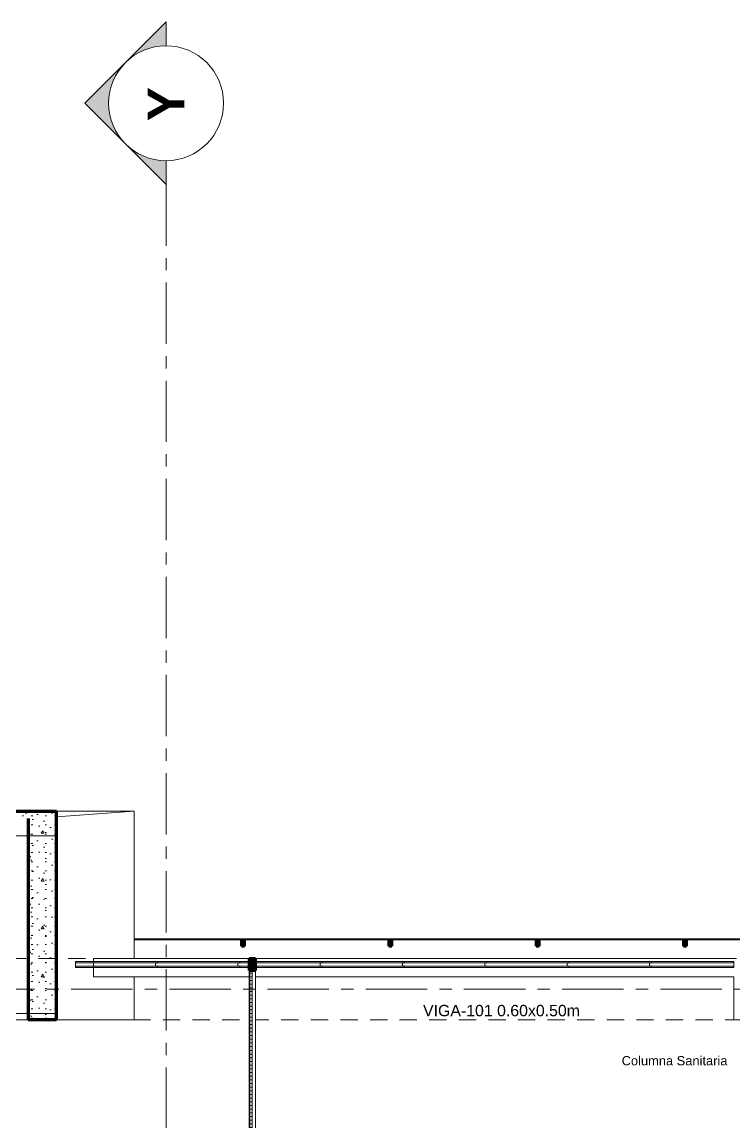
# Model space of a CAD drawing. Header units: inches. Extents: x -38 to 5698, y -33 to 92.
# Drawn here: x 315.37 to 321.17, y 38.57 to 47.54 of the extents above; entities that cross this region are included whole.
import ezdxf

# ---------------------------------------------------------------- set-up
doc = ezdxf.new("R2010")
doc.units = ezdxf.units.IN
doc.header["$MEASUREMENT"] = 0
doc.set_wipeout_variables(frame=1)
for name, pattern in [('Hidden Line', [0.195611, 0.141111, -0.0545]), ('Línea Oculta', [0.195611, 0.141111, -0.0545]), ('Punto & Raya', [0.65, 0.5, -0.075, 0, -0.075]), ('Wipeout_Contour', [1, 0, -1])]:
    doc.linetypes.add(name, pattern=pattern)
for name, color, linetype in [('02 _ ARQ _ ALB _ Ejes Generales', 7, 'Continuous'), ('02 _ ARQ _ ZON _ Espacio.3D', 7, 'Continuous'), ('08 _ STR _ EXT _ 08 Placas Inclinadas', 7, 'Continuous'), ('08 _ STR _ EXT _ 09 Vigas', 7, 'Continuous'), ('Acabado - Muros', 7, 'Continuous'), ('Estructura - 04 MURO', 7, 'Continuous'), ('Interior - Escaleras & Barandillas', 7, 'Continuous'), ('Marcador - Secciones', 251, 'Continuous'), ('Notas - Etiquetas', 251, 'Continuous')]:
    doc.layers.add(name, color=color, linetype=linetype)
doc.styles.add('Estilo_Generado_1', font='swisseb.ttf')
doc.styles.add('Estilo_Generado_4', font='swisse.ttf')
pattern_1 = [(0, (277.50004, 6e-09), (0, 0.3897114), [0.024375, -0.200625]), (0, (277.61254, 0.19486), (0, 0.3897114), [0.024375, -0.200625]), (60, (277.50004, 6e-09), (-0.3375, 0.1948557), [0.024375, -0.200625]), (60, (277.72504, 6e-09), (-0.3375, 0.1948557), [0.024375, -0.200625]), (120, (277.5244, 6e-09), (0.3375, 0.1948557), [0.024375, -0.200625]), (120, (277.7494, 6e-09), (0.3375, 0.1948557), [0.024375, -0.200625]), (0, (277.50004, 0.0375), (0, 0.075), [0, -0.075, 0, -0.1125]), (45, (277.53754, 0.0375), (-0.05303301, 0.05303301), [0, -0.05625, 0, -0.09375])]

msp = doc.modelspace()

# ---------------------------------------------------------------- hatches: boundary and pattern name
at = {"layer": '08 _ STR _ EXT _ 08 Placas Inclinadas', "linetype": 'Continuous', "lineweight": 9}
h = msp.add_hatch(dxfattribs=at)
h.set_pattern_fill('HORMIGÓN_EN_MASA_0002', style=0, pattern_type=2)
h.set_pattern_definition(pattern_1)
h.paths.add_polyline_path([(310.7973, 40.9445), (311.4324, 40.9), (313.4259, 40.9), (315.4178, 41.0394), (315.4178, 41.1), (310.7973, 41.1)])
at = {"layer": 'Acabado - Muros', "linetype": 'Continuous', "lineweight": 0}
for points in [[(315.7065, 39.95), (315.7065, 40.05), (315.6487, 40.05), (315.6487, 39.95)], [(315.9575, 40), (315.9825, 40), (315.9825, 40.05), (315.9575, 40.05)], [(317.1575, 40), (317.1825, 40), (317.1825, 40.05), (317.1575, 40.05)], [(318.3575, 40), (318.3825, 40), (318.3825, 40.05), (318.3575, 40.05)], [(319.5575, 40), (319.5825, 40), (319.5825, 40.05), (319.5575, 40.05)], [(320.7575, 40), (320.7825, 40), (320.7825, 40.05), (320.7575, 40.05)]]:
    msp.add_hatch(color=254, dxfattribs=at).paths.add_polyline_path(points)
at = {"layer": 'Acabado - Muros', "linetype": 'Continuous', "lineweight": 9}
for points in [[(315.6834, 40.06), (315.6834, 40.05), (315.965, 40.05), (315.965, 40.06)], [(315.975, 40.06), (315.975, 40.05), (317.165, 40.05), (317.165, 40.06)], [(317.175, 40.06), (317.175, 40.05), (318.365, 40.05), (318.365, 40.06)], [(318.375, 40.06), (318.375, 40.05), (319.565, 40.05), (319.565, 40.06)], [(319.575, 40.06), (319.575, 40.05), (320.765, 40.05), (320.765, 40.06)], [(320.775, 40.06), (320.775, 40.05), (321.965, 40.05), (321.965, 40.06)]]:
    msp.add_hatch(color=250, dxfattribs=at).paths.add_polyline_path(points)
at = {"layer": 'Marcador - Secciones', "linetype": 'Continuous', "lineweight": 13}
for points in [[(316.5425, 47.5361), (316.2112, 47.2048, -0.198912), (316.5425, 47.342)], [(316.2112, 47.2048), (315.88, 46.8736), (316.2112, 46.5423, -0.414214)], [(316.5425, 46.2111), (316.5425, 46.4051, -0.198912), (316.2112, 46.5423)]]:
    msp.add_hatch(color=7, dxfattribs=at).paths.add_polyline_path(points)

# ---------------------------------------------------------------- linework, layer by layer
at = {"layer": '02 _ ARQ _ ZON _ Espacio.3D', "color": 9, "linetype": 'Continuous', "lineweight": 5, "flags": 128}
msp.add_lwpolyline([(311.4324, 39.45), (314.37, 39.45), (314.37, 39.9), (315.27, 39.9), (315.27, 39.45), (315.9666, 39.45), (315.9666, 40.9), (311.4324, 40.9)], close=True, dxfattribs=at)
at = {"layer": '02 _ ARQ _ ZON _ Espacio.3D', "color": 254, "linetype": 'Continuous', "lineweight": 0, "flags": 128}
msp.add_lwpolyline([(307.57, 30.6), (308.07, 30.6), (308.07, 29.75), (314.5696, 29.75), (314.57, 30.6), (315.07, 30.6), (315.0696, 29.75), (317.22, 29.75), (317.22, 39.75), (315.8047, 39.75), (315.8036, 39.4), (315.07, 39.4), (315.07, 39), (314.57, 39), (314.57, 39.4), (310.7228, 39.4), (310.7234, 39.7505), (308.4643, 39.75), (308.47, 39.4), (308.07, 39.4), (308.07, 39), (307.57, 39)], dxfattribs=at)
msp.add_lwpolyline([(322.07, 31), (322.07, 29.7), (328.07, 29.7), (328.07, 30.2), (328.57, 30.2), (328.57, 30.7), (328.92, 30.7), (328.92, 31.899), (330.2701, 31.899), (330.2701, 32.9963), (328.92, 32.9963), (328.9203, 36.3463), (321.57, 36.3463), (321.57, 39.4), (321.17, 39.4), (321.17, 39.75), (317.27, 39.75), (317.27, 29.75), (320.97, 29.75), (320.97, 30.2), (321.57, 30.2), (321.57, 31)], close=True, dxfattribs=at)
at = {"layer": '08 _ STR _ EXT _ 08 Placas Inclinadas', "color": 7, "linetype": 'Continuous', "lineweight": 80}
msp.add_line((315.4178, 41.0394), (315.4178, 39.4), dxfattribs=at)
at = {"layer": '08 _ STR _ EXT _ 08 Placas Inclinadas', "color": 251, "linetype": 'Línea Oculta', "lineweight": 13}
msp.add_line((315.4178, 39.4), (313.4259, 39.4), dxfattribs=at)
at = {"layer": 'Acabado - Muros', "color": 7, "linetype": 'Continuous', "lineweight": 60}
for p, q in [((315.6487, 40.05), (315.6487, 39.95)), ((315.7065, 40.05), (315.6487, 40.05)), ((315.7065, 40.05), (315.7065, 39.95)), ((315.9575, 40.05), (315.9575, 40)), ((315.9825, 40.05), (315.9575, 40.05)), ((315.9825, 40.05), (315.9825, 40)), ((317.1575, 40.05), (317.1575, 40)), ((317.1825, 40.05), (317.1575, 40.05)), ((317.1825, 40.05), (317.1825, 40)), ((318.3575, 40.05), (318.3575, 40)), ((318.3825, 40.05), (318.3575, 40.05)), ((318.3825, 40.05), (318.3825, 40)), ((319.5825, 40.05), (319.5575, 40.05)), ((319.5575, 40.05), (319.5575, 40)), ((319.5825, 40.05), (319.5825, 40)), ((320.7575, 40.05), (320.7575, 40)), ((320.7825, 40.05), (320.7575, 40.05)), ((320.7825, 40.05), (320.7825, 40)), ((315.7065, 39.95), (315.6487, 39.95)), ((315.9825, 40), (315.9575, 40)), ((317.1825, 40), (317.1575, 40)), ((318.3825, 40), (318.3575, 40)), ((319.5825, 40), (319.5575, 40)), ((320.7825, 40), (320.7575, 40))]:
    msp.add_line(p, q, dxfattribs=at)
at = {"layer": 'Acabado - Muros', "color": 7, "linetype": 'Continuous', "lineweight": 13, "flags": 128}
for points in [[(315.6834, 40.06), (315.6834, 40.05), (315.965, 40.05), (315.965, 40.06)], [(315.975, 40.06), (315.975, 40.05), (317.165, 40.05), (317.165, 40.06)], [(317.175, 40.06), (317.175, 40.05), (318.365, 40.05), (318.365, 40.06)], [(318.375, 40.06), (318.375, 40.05), (319.565, 40.05), (319.565, 40.06)], [(319.575, 40.06), (319.575, 40.05), (320.765, 40.05), (320.765, 40.06)], [(320.775, 40.06), (320.775, 40.05), (321.965, 40.05), (321.965, 40.06)]]:
    msp.add_lwpolyline(points, close=True, dxfattribs=at)
at = {"layer": 'Marcador - Secciones', "color": 7, "linetype": 'Continuous', "lineweight": 13, "flags": 128}
for points in [[(316.2112, 47.2048), (316.5425, 47.5361), (316.5425, 47.342, 0.198912)], [(316.2112, 46.5423), (316.5425, 46.2111), (316.5425, 46.4051, -0.198912)]]:
    msp.add_lwpolyline(points, format="xyb", dxfattribs=at)
msp.add_lwpolyline([(316.2112, 46.5423), (315.88, 46.8736), (316.2112, 47.2048)], dxfattribs=at)
at = {"layer": 'Marcador - Secciones', "color": 7, "linetype": 'Continuous', "lineweight": 13}
msp.add_circle((316.5425, 46.8736), 0.4685, dxfattribs=at)

# ---------------------------------------------------------------- texts
at = {"layer": 'Marcador - Secciones', "color": 5, "lineweight": 25, "insert": (316.6925, 46.7268), "char_height": 0.3, "attachment_point": 7, "rotation": 90, "style": 'Estilo_Generado_1'}
msp.add_mtext('\\A1;{\\pql;\\pt0;\\fSwis721 Ex BT|b1|i0|c0|p34;Y}', dxfattribs=at)
at = {"layer": 'Notas - Etiquetas', "color": 8, "linetype": 'Continuous', "lineweight": 13, "insert": (318.6364, 39.4267), "char_height": 0.0925, "attachment_point": 7, "style": 'Estilo_Generado_4'}
msp.add_mtext('\\A1;{\\pql;\\fSwis721 Ex BT|b0|i0|c0|p34;VIGA-101\\fSwis721 Ex BT|b0|i0|c0|p34; \\fSwis721 Ex BT|b0|i0|c0|p34;0.60\\fSwis721 Ex BT|b0|i0|c0|p34;x\\fSwis721 Ex BT|b0|i0|c0|p34;0.50\\fSwis721 Ex BT|b0|i0|c0|p34;m}', dxfattribs=at)
at = {"layer": 'Notas - Etiquetas', "color": 8, "linetype": 'Continuous', "lineweight": 35, "insert": (320.2549, 39.0649), "char_height": 0.075, "attachment_point": 4, "style": 'Estilo_Generado_4'}
msp.add_mtext('\\A1;{\\pql;\\fSwis721 Ex BT|b0|i0|c0|p34;Columna Sanitaria}', dxfattribs=at)

# ---------------------------------------------------------------- wipeouts: each hides what was drawn before it
at = {"color": 254, "linetype": 'Wipeout_Contour', "lineweight": 0, "ltscale": 7353.154014}
msp.add_wipeout([(315.6487, 41.1), (315.6487, 41.0556), (316.2838, 41.1)], dxfattribs=at).dxf.layer = '08 _ STR _ EXT _ 08 Placas Inclinadas'

# ---------------------------------------------------------------- next in the draw order: hatches: boundary and pattern name
at = {"layer": '08 _ STR _ EXT _ 08 Placas Inclinadas', "linetype": 'Continuous', "lineweight": 9}
h = msp.add_hatch(dxfattribs=at)
h.set_pattern_fill('HORMIGÓN_EN_MASA_0002', style=0, pattern_type=2)
h.set_pattern_definition(pattern_1)
h.paths.add_polyline_path([(315.4178, 41.0394), (315.6487, 41.0556), (315.6487, 41.1), (315.4178, 41.1)])

# ---------------------------------------------------------------- next in the draw order: wipeouts: each hides what was drawn before it
at = {"color": 254, "linetype": 'Wipeout_Contour', "lineweight": 0, "ltscale": 9803.894905}
msp.add_wipeout([(316.2838, 39.4), (316.2838, 41.1), (315.6487, 41.0556), (315.6487, 39.4)], dxfattribs=at).dxf.layer = '08 _ STR _ EXT _ 08 Placas Inclinadas'

# ---------------------------------------------------------------- next in the draw order: hatches: boundary and pattern name
at = {"layer": '08 _ STR _ EXT _ 08 Placas Inclinadas', "linetype": 'Continuous', "lineweight": 9}
h = msp.add_hatch(dxfattribs=at)
h.set_pattern_fill('HORMIGÓN_EN_MASA_0002', style=0, pattern_type=2)
h.set_pattern_definition(pattern_1)
h.paths.add_polyline_path([(315.6487, 39.4), (315.6487, 41.0556), (315.4178, 41.0394), (315.4178, 39.4)])

# ---------------------------------------------------------------- next in the draw order: linework, layer by layer
at = {"layer": '08 _ STR _ EXT _ 08 Placas Inclinadas', "color": 7, "linetype": 'Continuous', "lineweight": 80}
msp.add_line((315.6487, 39.4), (315.6487, 41.1), dxfattribs=at)
at = {"layer": '08 _ STR _ EXT _ 08 Placas Inclinadas', "color": 7, "linetype": 'Continuous', "lineweight": 80, "flags": 128}
for points in [[(310.5664, 41.1), (315.6487, 41.1)], [(315.6487, 39.4), (315.4178, 39.4)]]:
    msp.add_lwpolyline(points, dxfattribs=at)
at = {"layer": '08 _ STR _ EXT _ 08 Placas Inclinadas', "color": 7, "linetype": 'Continuous', "lineweight": 13, "flags": 128}
for points in [[(316.2838, 41.1), (315.6487, 41.1)], [(316.2838, 41.1), (315.6487, 41.0556)], [(316.2838, 39.4), (316.2838, 41.1)], [(316.2838, 39.4), (315.6487, 39.4)]]:
    msp.add_lwpolyline(points, dxfattribs=at)
at = {"layer": '08 _ STR _ EXT _ 09 Vigas', "color": 251, "linetype": 'Hidden Line', "lineweight": 13}
msp.add_line((315.07, 39.4), (321.57, 39.4), dxfattribs=at)

# ---------------------------------------------------------------- next in the draw order: wipeouts: each hides what was drawn before it
at = {"color": 254, "linetype": 'Wipeout_Contour', "lineweight": 0, "ltscale": 9814.245426}
msp.add_wipeout([(315.9521, 39.75), (321.17, 39.75), (321.17, 39.9), (315.9521, 39.9)], dxfattribs=at).dxf.layer = 'Estructura - 04 MURO'

# ---------------------------------------------------------------- next in the draw order: linework, layer by layer
at = {"layer": '08 _ STR _ EXT _ 09 Vigas', "color": 251, "linetype": 'Hidden Line', "lineweight": 13}
msp.add_line((286.57, 39.9), (329.07, 39.9), dxfattribs=at)
at = {"layer": 'Acabado - Muros', "color": 7, "linetype": 'Continuous', "lineweight": 60}
msp.add_line((317.27, 39.9), (317.22, 39.9), dxfattribs=at)
at = {"layer": 'Estructura - 04 MURO', "color": 7, "linetype": 'Continuous', "lineweight": 13, "flags": 128}
for points in [[(321.17, 39.9), (315.9521, 39.9)], [(315.9521, 39.9), (315.9521, 39.75)], [(315.9521, 39.75), (321.17, 39.75)]]:
    msp.add_lwpolyline(points, dxfattribs=at)
at = {"layer": 'Interior - Escaleras & Barandillas', "color": 161, "linetype": 'Continuous', "lineweight": 13, "flags": 128}
msp.add_lwpolyline([(321.17, 39.825), (321.17, 39.875), (315.8036, 39.875), (315.8036, 39.825)], close=True, dxfattribs=at)
for points in [[(321.17, 39.8625), (315.8036, 39.8625)], [(315.8036, 39.8375), (321.17, 39.8375)]]:
    msp.add_lwpolyline(points, dxfattribs=at)
for points in [[(316.4744, 39.8688, 1), (316.4744, 39.8313, 1)], [(317.1452, 39.8688, 1), (317.1452, 39.8313, 1)], [(317.816, 39.8688, 1), (317.816, 39.8313, 1)], [(318.4868, 39.8688, 1), (318.4868, 39.8313, 1)], [(319.1576, 39.8688, 1), (319.1576, 39.8313, 1)], [(319.8284, 39.8688, 1), (319.8284, 39.8313, 1)], [(320.4992, 39.8688, 1), (320.4992, 39.8313, 1)]]:
    msp.add_lwpolyline(points, format="xyb", dxfattribs=at)
at = {"layer": 'Marcador - Secciones', "color": 251, "linetype": 'Punto & Raya', "lineweight": 13}
msp.add_line((316.5425, 46.2111), (316.5425, 0.8878), dxfattribs=at)

# ---------------------------------------------------------------- next in the draw order: wipeouts: each hides what was drawn before it
at = {"color": 254, "linetype": 'Wipeout_Contour', "lineweight": 0, "ltscale": 14713.035974}
msp.add_wipeout([(317.27, 39.8), (317.22, 39.8), (317.22, 37.9914), (317.253, 37.9914), (317.253, 37.9749), (317.27, 37.9749)], dxfattribs=at).dxf.layer = 'Acabado - Muros'

# ---------------------------------------------------------------- next in the draw order: linework, layer by layer
at = {"layer": 'Acabado - Muros', "color": 251, "linetype": 'Continuous', "lineweight": 13, "flags": 128}
for points in [[(317.22, 37.9914), (317.22, 39.8)], [(317.27, 35.8249), (317.27, 37.9749), (317.27, 39.8)]]:
    msp.add_lwpolyline(points, dxfattribs=at)

# ---------------------------------------------------------------- next in the draw order: wipeouts: each hides what was drawn before it
at = {"color": 254, "linetype": 'Wipeout_Contour', "lineweight": 0, "ltscale": 9808.882926}
msp.add_wipeout([(317.225, 39.8), (317.225, 37.9914), (317.245, 37.9914), (317.245, 39.8)], dxfattribs=at).dxf.layer = 'Acabado - Muros'

# ---------------------------------------------------------------- next in the draw order: hatches: boundary and pattern name
at = {"layer": 'Acabado - Muros', "linetype": 'Continuous', "lineweight": 0}
msp.add_hatch(color=254, dxfattribs=at).paths.add_polyline_path([(317.22, 39.8), (317.27, 39.8), (317.27, 39.9), (317.22, 39.9)])
h = msp.add_hatch(dxfattribs=at)
h.set_pattern_fill('CONTRACHAPADO_0002', color=254, style=0, pattern_type=2)
h.set_pattern_definition([(0, (277.500038, 6e-09), (0, 0.030000001), [])])
h.paths.add_polyline_path([(317.225, 39.8), (317.225, 37.9914), (317.245, 37.9914), (317.245, 39.8)])

# ---------------------------------------------------------------- next in the draw order: linework, layer by layer
at = {"layer": '02 _ ARQ _ ALB _ Ejes Generales', "color": 251, "linetype": 'Punto & Raya', "lineweight": 13}
msp.add_line((333.07, 39.65), (282.3454, 39.65), dxfattribs=at)
at = {"layer": 'Acabado - Muros', "color": 7, "linetype": 'Continuous', "lineweight": 60}
for p, q in [((317.22, 39.9), (317.22, 39.8)), ((317.27, 39.9), (317.27, 39.8)), ((317.27, 39.8), (317.22, 39.8))]:
    msp.add_line(p, q, dxfattribs=at)
at = {"layer": 'Acabado - Muros', "color": 7, "linetype": 'Continuous', "lineweight": 13, "flags": 128}
msp.add_lwpolyline([(317.225, 39.8), (317.245, 39.8), (317.245, 37.9914), (317.225, 37.9914)], close=True, dxfattribs=at)

doc.saveas('drawing.dxf')
